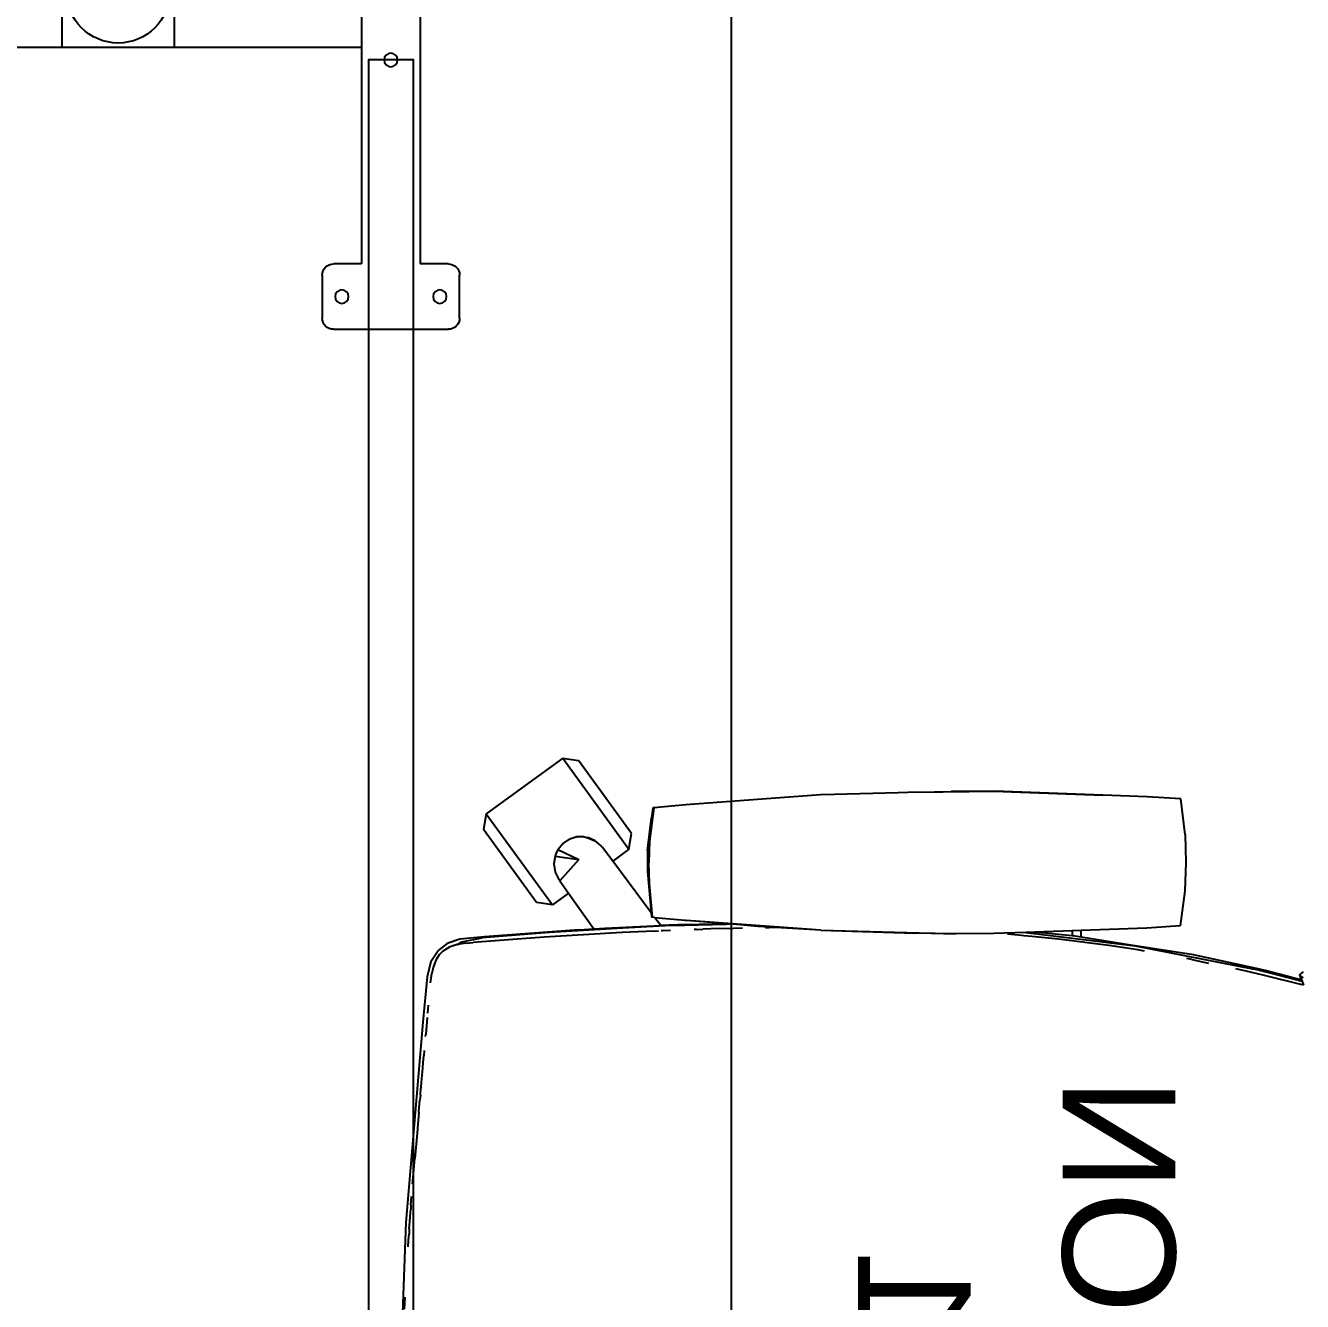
# Model space of a CAD drawing. Header units: millimetres. Extents: x 151130 to 215929, y 2134 to 34533.
# Drawn here: x 170862 to 171429, y 13349 to 13915 of the extents above; entities that cross this region are included whole.
import ezdxf

# ---------------------------------------------------------------- set-up
doc = ezdxf.new("R2010")
doc.units = ezdxf.units.MM
for name, color, linetype in [('2D', 7, 'Continuous'), ('MUEBLES', 8, 'Continuous'), ('OH CUBIERTA', 3, 'Continuous'), ('OH!-Furniture', 7, 'Continuous')]:
    doc.layers.add(name, color=color, linetype=linetype)
doc.styles.add('Arial', font='arial.ttf')

# ---------------------------------------------------------------- blocks, each defined once
blk = doc.blocks.new('CUR25.15070')
at = {"layer": 'OH CUBIERTA'}
blk.add_lwpolyline([(0, 0), (0, 700), (1500, 700), (1500, 0)], close=True, dxfattribs=at)
blk = doc.blocks.new('SP.LI.5LCD.140R')
at = {"layer": '2D'}
for p, q in [((-25, -533), (-25, -164)), ((25, -400), (-25, -400)), ((-25, -450), (25, -450)), ((-126, -515.5), (-145, -515.5)), ((-150, -520.5), (-150, -571.5)), ((-121, -533), (-121, -520.5)), ((121, -533), (-121, -533)), ((121, -559), (-121, -559)), ((-121, -571.5), (-121, -559)), ((-145, -576.5), (-126, -576.5))]:
    blk.add_line(p, q, dxfattribs=at)
blk.add_ellipse((0, -425), major_axis=(-16.26, -16.26), ratio=1, start_param=0.785398, end_param=7.068583, dxfattribs=at)
at = {"layer": '2D', "extrusion": (0, 0, -1)}
for centre, major_axis, start_param, end_param in [((-145, -520.5), (-3.54, 3.54), 5.497787, 7.068583), ((-126, -520.5), (3.54, 3.54), -0.785398, 0.785398), ((-135.5, -524.25), (-2.12, 2.12), 0.785398, 7.068583), ((-30.5, -546), (-2.12, 2.12), 0.785398, 7.068583), ((-135.5, -567.75), (-2.12, 2.12), 0.785398, 7.068583), ((-145, -571.5), (3.54, 3.54), 2.356194, 3.926991), ((-126, -571.5), (-3.54, 3.54), 2.356194, 3.926991)]:
    blk.add_ellipse(centre, major_axis=major_axis, ratio=1, start_param=start_param, end_param=end_param, dxfattribs=at)
blk = doc.blocks.new('SILLA YON')
for p, q in [((432, 270.64), (455.51, 303)), ((462.5, 304.11), (433.11, 263.66)), ((462.5, 304.11), (455.51, 303)), ((462.5, 304.11), (496.48, 279.42)), ((222.88, 287.65), (270.67, 289.37)), ((263.3, 289.18), (222.88, 287.65)), ((270.67, 289.37), (263.3, 289.18)), ((270.67, 289.37), (290.15, 289.32)), ((305.09, 288.98), (270.67, 289.37)), ((305.09, 288.98), (290.15, 289.32)), ((186.3, 270.25), (188.24, 285.99)), ((188.24, 285.99), (203.16, 286.94)), ((203.16, 286.94), (222.88, 287.65)), ((305.09, 288.98), (313.69, 288.75)), ((313.69, 288.75), (341.81, 288.03)), ((341.81, 288.03), (348.09, 287.82)), ((348.09, 287.82), (407.86, 283.45)), ((407.86, 283.45), (422.07, 282.07)), ((422.07, 282.07), (424.03, 267.22)), ((422.07, 282.07), (422.27, 282.01)), ((422.27, 282.01), (422.48, 281.95)), ((422.48, 281.95), (423.1, 277.63)), ((496.48, 279.42), (467.09, 238.97)), ((496.48, 279.42), (497.58, 272.44)), ((424.81, 263.08), (423.1, 277.63)), ((474.07, 240.08), (497.58, 272.44)), ((186.3, 270.25), (185.93, 257.82)), ((424.03, 267.22), (424.29, 257.83)), ((433.11, 263.66), (432, 270.64)), ((446.4, 265.92), (448.11, 267.41)), ((448.16, 267.36), (446.4, 265.92)), ((448.11, 267.41), (451.3, 268.85)), ((451.34, 268.73), (448.16, 267.36)), ((452.97, 269.14), (451.3, 268.85)), ((452.97, 269.14), (451.34, 268.73)), ((452.97, 269.14), (453.72, 269.14)), ((453.72, 269.14), (454.77, 269.26)), ((453.72, 269.14), (456.23, 269.12)), ((456.23, 269.12), (454.77, 269.26)), ((456.23, 269.12), (458.45, 268.44)), ((458.45, 268.44), (459.35, 268.2)), ((459.55, 268.1), (459.35, 268.2)), ((459.55, 268.1), (461.98, 266.49)), ((461.98, 266.49), (462.2, 266.39)), ((462.44, 266.18), (462.2, 266.39)), ((424.81, 263.08), (424.81, 253.85)), ((433.11, 263.66), (440.31, 258.42)), ((440.31, 258.42), (444.78, 264.43)), ((444.78, 264.43), (445.4, 265.11)), ((446.4, 265.92), (445.4, 265.11)), ((464.66, 263.51), (455.38, 259.2)), ((465.89, 260.66), (455.38, 259.2)), ((464.66, 263.51), (462.44, 266.18)), ((464.66, 263.51), (465.09, 262.74)), ((464.66, 263.51), (465.5, 261.57)), ((465.09, 262.74), (465.5, 261.57)), ((465.5, 261.57), (465.89, 260.66)), ((465.89, 260.66), (466.37, 257.18)), ((185.93, 257.82), (186.44, 245.18)), ((423.2, 235.45), (440.31, 258.42)), ((423.91, 248.44), (424.29, 257.83)), ((455.38, 259.2), (463.78, 249.7)), ((466.37, 257.18), (465.84, 253.57)), ((424.81, 253.85), (423.2, 235.45)), ((463.78, 249.7), (459.88, 244.21)), ((463.78, 249.7), (464.21, 250.31)), ((465.84, 253.57), (464.21, 250.31)), ((186.44, 245.18), (188.52, 229.68)), ((422.65, 233.53), (423.91, 248.44)), ((459.88, 244.21), (448.62, 228.31)), ((459.88, 244.21), (467.09, 238.97)), ((467.09, 238.97), (474.07, 240.08)), ((421.7, 233.44), (408.11, 232.15)), ((419.01, 229.82), (421.7, 233.44)), ((421.7, 233.44), (422.65, 233.53)), ((422.65, 233.53), (423.04, 233.56)), ((423.2, 235.45), (423.04, 233.56)), ((188.52, 229.68), (203.31, 228.68)), ((203.31, 228.68), (232.46, 227.63)), ((256.91, 226.76), (209.58, 220.99)), ((232.41, 224.64), (232.46, 227.63)), ((232.46, 227.63), (236.47, 227.49)), ((236.47, 227.49), (236.43, 225.26)), ((236.43, 225.26), (252.98, 226.9)), ((236.47, 227.49), (252.98, 226.9)), ((252.98, 226.9), (256.91, 226.76)), ((256.91, 226.76), (271.22, 226.25)), ((347.94, 227.79), (288.07, 226.2)), ((347.94, 227.79), (306.25, 226.42)), ((347.94, 227.79), (407.72, 232.12)), ((347.94, 227.79), (368.12, 229.01)), ((368.12, 229.01), (375.95, 229.48)), ((368.12, 229.01), (369.52, 229)), ((369.52, 229), (369.75, 229)), ((369.75, 229), (370.91, 228.98)), ((372.56, 228.95), (370.91, 228.98)), ((375.95, 229.48), (388.49, 230.52)), ((386.67, 228.65), (382.77, 228.75)), ((393.19, 228.45), (386.67, 228.65)), ((388.49, 230.52), (390.49, 230.69)), ((389.89, 230.51), (388.49, 230.52)), ((414.43, 229.79), (389.89, 230.51)), ((407.76, 230.37), (389.89, 230.51)), ((390.49, 230.69), (407.72, 232.12)), ((407.76, 230.37), (390.49, 230.69)), ((393.19, 228.45), (400.37, 228.25)), ((403.18, 228.15), (400.37, 228.25)), ((403.18, 228.15), (404.08, 228.12)), ((408.11, 232.15), (407.72, 232.12)), ((407.76, 230.37), (419.01, 229.82)), ((414.43, 229.79), (435.74, 228.69)), ((414.59, 227.7), (418.11, 227.56)), ((418.11, 227.56), (418.82, 227.53)), ((443.73, 228.62), (419.01, 229.82)), ((421.85, 227.4), (420.01, 227.48)), ((421.89, 227.4), (421.85, 227.4)), ((421.89, 227.4), (436.17, 226.71)), ((435.74, 228.69), (468.53, 226.74)), ((436.17, 226.71), (453.29, 225.76)), ((448.62, 228.31), (443.73, 228.62)), ((455.23, 227.91), (448.62, 228.31)), ((455.23, 227.91), (497.12, 224.81)), ((468.53, 226.74), (498.18, 224.45)), ((208.55, 220.89), (232.41, 224.64)), ((220.11, 220.94), (242.43, 223.77)), ((232.41, 224.64), (236.04, 225.22)), ((236.04, 225.22), (236.43, 225.26)), ((242.43, 223.77), (254.25, 224.91)), ((254.25, 224.91), (257.88, 225.28)), ((257.88, 225.28), (258.96, 225.37)), ((258.96, 225.37), (265.18, 225.97)), ((271.22, 226.25), (288.07, 226.2)), ((288.07, 226.2), (306.25, 226.42)), ((453.29, 225.76), (453.35, 225.75)), ((453.35, 225.75), (470.79, 224.64)), ((470.79, 224.64), (484.63, 223.67)), ((484.63, 223.67), (502.22, 222.3)), ((497.12, 224.81), (508.16, 223.86)), ((507.3, 222.6), (498.18, 224.45)), ((505.22, 222.06), (502.22, 222.3)), ((505.22, 222.06), (509.19, 221.46)), ((509.19, 221.46), (507.3, 222.6)), ((508.16, 223.86), (513.79, 221.83)), ((509.28, 221.45), (509.19, 221.46)), ((509.28, 221.45), (512.93, 220.22)), ((513.79, 221.83), (517.75, 218.76)), ((154.57, 210.75), (182.52, 216.78)), ((208.4, 220.84), (155.7, 210.41)), ((182.52, 216.78), (208.4, 220.84)), ((204.31, 218.48), (207.33, 219.02)), ((207.33, 219.02), (219.94, 220.92)), ((208.4, 220.84), (208.55, 220.89)), ((209.58, 220.99), (208.55, 220.89)), ((219.94, 220.92), (220.11, 220.94)), ((515.49, 218.65), (512.93, 220.22)), ((515.49, 218.65), (517.33, 216.79)), ((517.33, 216.79), (518.79, 214.45)), ((521.07, 213.9), (517.75, 218.76)), ((138.87, 206.83), (150.79, 209.84)), ((147.3, 208.36), (155.7, 210.41)), ((150.79, 209.84), (154.57, 210.75)), ((159.18, 209.59), (163.76, 210.64)), ((183.36, 214.73), (175.92, 213.19)), ((183.36, 214.73), (185.46, 215.17)), ((518.79, 214.45), (519.96, 211.21)), ((519.96, 211.21), (520.52, 208.5)), ((521.07, 213.9), (522.68, 207.1)), ((133.74, 206.58), (135.54, 207.76)), ((133.79, 203.44), (151.67, 207.81)), ((134.4, 204.96), (133.79, 203.44)), ((133.84, 209.28), (135.06, 208.42)), ((134.4, 204.96), (147.3, 208.36)), ((134.71, 205.71), (134.4, 204.96)), ((135.54, 207.76), (134.71, 205.71)), ((134.71, 205.71), (138.87, 206.83)), ((135.54, 207.76), (135.06, 208.42)), ((151.67, 207.81), (159.18, 209.59)), ((521.13, 204.36), (520.52, 208.5)), ((522.68, 207.1), (524.56, 187.04)), ((522.41, 190.9), (522.07, 194.49)), ((522.59, 188.98), (523.3, 181.45)), ((524.56, 187.04), (532.1, 98.1)), ((523.38, 180.56), (523.3, 181.45)), ((523.93, 174.36), (524.13, 172)), ((524.43, 168.87), (524.13, 172)), ((524.76, 164.8), (524.43, 168.87)), ((524.88, 163.6), (524.76, 164.8)), ((524.88, 163.6), (524.93, 163.36)), ((524.93, 163.36), (524.91, 163.27)), ((525.15, 160.4), (524.91, 163.27)), ((525.36, 158.16), (525.15, 160.4)), ((525.36, 158.16), (525.41, 157.89)), ((525.65, 154.65), (525.41, 157.89)), ((525.65, 154.65), (525.89, 152.47)), ((525.89, 152.47), (525.87, 152.38)), ((526.15, 148.97), (525.87, 152.38)), ((526.32, 147.22), (526.15, 148.97)), ((526.35, 147.09), (526.32, 147.22)), ((526.35, 147.09), (526.64, 143.32)), ((526.64, 143.32), (526.79, 141.74)), ((526.79, 141.74), (527.14, 137.69)), ((527.14, 137.69), (528.12, 126.43)), ((529.04, 116.56), (528.12, 126.43)), ((529.04, 116.56), (529.01, 116.39)), ((529.11, 115.22), (529.01, 116.39)), ((529.83, 105.98), (529.58, 109.65)), ((529.83, 105.98), (529.95, 104.05)), ((530.18, 100.83), (529.95, 104.05)), ((530.18, 100.83), (530.2, 100.72)), ((530.19, 100.68), (530.2, 100.72)), ((530.32, 98.47), (530.19, 100.68)), ((530.56, 95.47), (530.32, 98.47)), ((532.1, 98.1), (536.18, -8.78)), ((530.56, 95.47), (530.69, 92.91)), ((530.87, 90.32), (530.69, 92.91)), ((530.87, 90.32), (530.89, 90.22)), ((530.88, 90.18), (530.89, 90.22)), ((531.06, 87.34), (530.88, 90.18)), ((532.53, 65.05), (532.79, 59.68))]:
    blk.add_line(p, q)
at = {"color": 1, "style": 'Arial'}
for s, p in [('SILLA YON', (240.69, -198.56)), ('47301', (331.52, -107.79))]:
    blk.add_text(s, height=50, rotation=90, dxfattribs=at).set_placement(p)
blk = doc.blocks.new('B4')
at = {"layer": 'MUEBLES'}
blk.add_lwpolyline([(-2944.5, -1259), (-1530.5, -1259), (-1530.5, -1239), (-2944.5, -1239)], close=True, dxfattribs=at)
blk.add_blockref('SP.LI.5LCD.140R', (-1500, -703))
at = {"layer": 'OH CUBIERTA'}
blk.add_blockref('CUR25.15070', (-3000, -1400), dxfattribs=at)
at = {"layer": 'OH!-Furniture', "xscale": -1, "rotation": 270}
blk.add_blockref('SILLA YON', (-2144.32, -1787.74, -3132), dxfattribs=at)

msp = doc.modelspace()

# ---------------------------------------------------------------- block references
at = {"color": 5, "rotation": 90}
msp.add_blockref('B4', (169775.03, 15430.44), dxfattribs=at)

doc.saveas('drawing.dxf')
